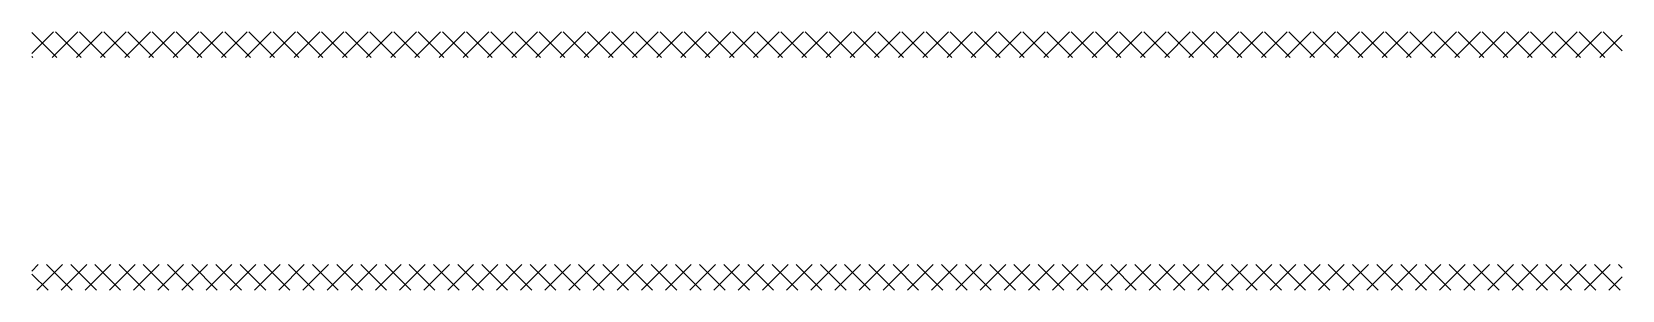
# Paper-space layout 'Layout1' of a CAD drawing. Extents: x 0.8 to 47.2, y 20.9 to 28.4.
import ezdxf

# ---------------------------------------------------------------- set-up
doc = ezdxf.new("R2010")
doc.units = 0
doc.header["$LTSCALE"] = 3
doc.layers.get('0').update_dxf_attribs({"linetype": 'CONTINUOUS'})

# ---------------------------------------------------------------- blocks, each defined once
blk = doc.blocks.new('*X')
at = {"color": 0}
for p, q in [((0.75, 20.549), (1.389, 21.188)), ((1.483, 20.438), (0.75, 21.17)), ((1.346, 20.438), (2.096, 21.188)), ((2.19, 20.438), (1.44, 21.188)), ((2.053, 20.438), (2.803, 21.188)), ((2.897, 20.438), (2.147, 21.188)), ((2.76, 20.438), (3.51, 21.188)), ((3.604, 20.438), (2.854, 21.188)), ((3.467, 20.438), (4.217, 21.188)), ((4.311, 20.438), (3.561, 21.188)), ((4.174, 20.438), (4.924, 21.188)), ((5.018, 20.438), (4.268, 21.188)), ((4.881, 20.438), (5.631, 21.188)), ((5.725, 20.438), (4.975, 21.188)), ((5.588, 20.438), (6.338, 21.188)), ((6.433, 20.438), (5.683, 21.188)), ((6.295, 20.438), (7.045, 21.188)), ((7.14, 20.438), (6.39, 21.188)), ((7.002, 20.438), (7.752, 21.188)), ((7.847, 20.438), (7.097, 21.188)), ((7.71, 20.438), (8.46, 21.188)), ((8.554, 20.438), (7.804, 21.188)), ((8.417, 20.438), (9.167, 21.188)), ((9.261, 20.438), (8.511, 21.188)), ((9.124, 20.438), (9.874, 21.188)), ((9.968, 20.438), (9.218, 21.188)), ((9.831, 20.438), (10.581, 21.188)), ((10.675, 20.438), (9.925, 21.188)), ((10.538, 20.438), (11.288, 21.188)), ((11.382, 20.438), (10.632, 21.188)), ((11.245, 20.438), (11.995, 21.188)), ((12.089, 20.438), (11.339, 21.188)), ((11.952, 20.438), (12.702, 21.188)), ((12.797, 20.438), (12.047, 21.188)), ((12.659, 20.438), (13.409, 21.188)), ((13.504, 20.438), (12.754, 21.188)), ((13.366, 20.438), (14.116, 21.188)), ((14.211, 20.438), (13.461, 21.188)), ((14.074, 20.438), (14.824, 21.188)), ((14.918, 20.438), (14.168, 21.188)), ((14.781, 20.438), (15.531, 21.188)), ((15.625, 20.438), (14.875, 21.188)), ((15.488, 20.438), (16.238, 21.188)), ((16.332, 20.438), (15.582, 21.188)), ((16.195, 20.438), (16.945, 21.188)), ((17.039, 20.438), (16.289, 21.188)), ((16.902, 20.438), (17.652, 21.188)), ((17.746, 20.438), (16.996, 21.188)), ((17.609, 20.438), (18.359, 21.188)), ((18.453, 20.438), (17.703, 21.188)), ((18.316, 20.438), (19.066, 21.188)), ((19.16, 20.438), (18.41, 21.188)), ((19.023, 20.438), (19.773, 21.188)), ((19.868, 20.438), (19.118, 21.188)), ((19.73, 20.438), (20.48, 21.188)), ((20.575, 20.438), (19.825, 21.188)), ((20.438, 20.438), (21.188, 21.188)), ((21.282, 20.438), (20.532, 21.188)), ((21.145, 20.438), (21.895, 21.188)), ((21.989, 20.438), (21.239, 21.188)), ((21.852, 20.438), (22.602, 21.188)), ((22.696, 20.438), (21.946, 21.188)), ((22.559, 20.438), (23.309, 21.188)), ((23.403, 20.438), (22.653, 21.188)), ((23.266, 20.438), (24.016, 21.188)), ((24.11, 20.438), (23.36, 21.188)), ((23.973, 20.438), (24.723, 21.188)), ((24.817, 20.438), (24.067, 21.188)), ((24.68, 20.438), (25.43, 21.188)), ((25.524, 20.438), (24.774, 21.188)), ((25.387, 20.438), (26.137, 21.188)), ((26.232, 20.438), (25.482, 21.188)), ((26.094, 20.438), (26.844, 21.188)), ((26.939, 20.438), (26.189, 21.188)), ((26.801, 20.438), (27.551, 21.188)), ((27.646, 20.438), (26.896, 21.188)), ((27.509, 20.438), (28.259, 21.188)), ((28.353, 20.438), (27.603, 21.188)), ((28.216, 20.438), (28.966, 21.188)), ((29.06, 20.438), (28.31, 21.188)), ((28.923, 20.438), (29.673, 21.188)), ((29.767, 20.438), (29.017, 21.188)), ((29.63, 20.438), (30.38, 21.188)), ((30.474, 20.438), (29.724, 21.188)), ((30.337, 20.438), (31.087, 21.188)), ((31.181, 20.438), (30.431, 21.188)), ((31.044, 20.438), (31.794, 21.188)), ((31.888, 20.438), (31.138, 21.188)), ((31.751, 20.438), (32.501, 21.188)), ((32.596, 20.438), (31.846, 21.188)), ((32.458, 20.438), (33.208, 21.188)), ((33.303, 20.438), (32.553, 21.188)), ((33.165, 20.438), (33.915, 21.188)), ((34.01, 20.438), (33.26, 21.188)), ((33.873, 20.438), (34.623, 21.188)), ((34.717, 20.438), (33.967, 21.188)), ((34.58, 20.438), (35.33, 21.188)), ((35.424, 20.438), (34.674, 21.188)), ((35.287, 20.438), (36.037, 21.188)), ((36.131, 20.438), (35.381, 21.188)), ((35.994, 20.438), (36.744, 21.188)), ((36.838, 20.438), (36.088, 21.188)), ((36.701, 20.438), (37.451, 21.188)), ((37.545, 20.438), (36.795, 21.188)), ((37.408, 20.438), (38.158, 21.188)), ((38.252, 20.438), (37.502, 21.188)), ((38.115, 20.438), (38.865, 21.188)), ((38.959, 20.438), (38.209, 21.188)), ((38.822, 20.438), (39.572, 21.188)), ((39.667, 20.438), (38.917, 21.188)), ((39.529, 20.438), (40.279, 21.188)), ((40.374, 20.438), (39.624, 21.188)), ((40.236, 20.438), (40.986, 21.188)), ((41.081, 20.438), (40.331, 21.188)), ((40.944, 20.438), (41.694, 21.188)), ((41.788, 20.438), (41.038, 21.188)), ((41.651, 20.438), (42.401, 21.188)), ((42.495, 20.438), (41.745, 21.188)), ((42.358, 20.438), (43.108, 21.188)), ((43.202, 20.438), (42.452, 21.188)), ((43.065, 20.438), (43.815, 21.188)), ((43.909, 20.438), (43.159, 21.188)), ((43.772, 20.438), (44.522, 21.188)), ((44.616, 20.438), (43.866, 21.188)), ((44.479, 20.438), (45.229, 21.188)), ((45.323, 20.438), (44.573, 21.188)), ((45.186, 20.438), (45.936, 21.188)), ((46.031, 20.438), (45.281, 21.188)), ((45.893, 20.438), (46.643, 21.188)), ((46.738, 20.438), (45.988, 21.188)), ((46.6, 20.438), (47.25, 21.087)), ((47.25, 20.632), (46.695, 21.188)), ((0.776, 20.438), (0.75, 20.463)), ((0.75, 14.185), (0.94, 14.375)), ((1.224, 13.625), (0.75, 14.099)), ((0.897, 13.625), (1.647, 14.375)), ((1.931, 13.625), (1.181, 14.375)), ((1.604, 13.625), (2.354, 14.375)), ((2.638, 13.625), (1.888, 14.375)), ((2.311, 13.625), (3.061, 14.375)), ((3.346, 13.625), (2.596, 14.375)), ((3.018, 13.625), (3.768, 14.375)), ((4.053, 13.625), (3.303, 14.375)), ((3.726, 13.625), (4.476, 14.375)), ((4.76, 13.625), (4.01, 14.375)), ((4.433, 13.625), (5.183, 14.375)), ((5.467, 13.625), (4.717, 14.375)), ((5.14, 13.625), (5.89, 14.375)), ((6.174, 13.625), (5.424, 14.375)), ((5.847, 13.625), (6.597, 14.375)), ((6.881, 13.625), (6.131, 14.375)), ((6.554, 13.625), (7.304, 14.375)), ((7.588, 13.625), (6.838, 14.375)), ((7.261, 13.625), (8.011, 14.375)), ((8.295, 13.625), (7.545, 14.375)), ((7.968, 13.625), (8.718, 14.375)), ((9.002, 13.625), (8.252, 14.375)), ((8.675, 13.625), (9.425, 14.375)), ((9.71, 13.625), (8.96, 14.375)), ((9.382, 13.625), (10.132, 14.375)), ((10.417, 13.625), (9.667, 14.375)), ((10.089, 13.625), (10.839, 14.375)), ((11.124, 13.625), (10.374, 14.375)), ((10.797, 13.625), (11.547, 14.375)), ((11.831, 13.625), (11.081, 14.375)), ((11.504, 13.625), (12.254, 14.375)), ((12.538, 13.625), (11.788, 14.375)), ((12.211, 13.625), (12.961, 14.375)), ((13.245, 13.625), (12.495, 14.375)), ((12.918, 13.625), (13.668, 14.375)), ((13.952, 13.625), (13.202, 14.375)), ((13.625, 13.625), (14.375, 14.375)), ((14.659, 13.625), (13.909, 14.375)), ((14.332, 13.625), (15.082, 14.375)), ((15.366, 13.625), (14.616, 14.375)), ((15.039, 13.625), (15.789, 14.375)), ((16.073, 13.625), (15.323, 14.375)), ((15.746, 13.625), (16.496, 14.375)), ((16.781, 13.625), (16.031, 14.375)), ((16.453, 13.625), (17.203, 14.375)), ((17.488, 13.625), (16.738, 14.375)), ((17.161, 13.625), (17.911, 14.375)), ((18.195, 13.625), (17.445, 14.375)), ((17.868, 13.625), (18.618, 14.375)), ((18.902, 13.625), (18.152, 14.375)), ((18.575, 13.625), (19.325, 14.375)), ((19.609, 13.625), (18.859, 14.375)), ((19.282, 13.625), (20.032, 14.375)), ((20.316, 13.625), (19.566, 14.375)), ((19.989, 13.625), (20.739, 14.375)), ((21.023, 13.625), (20.273, 14.375)), ((20.696, 13.625), (21.446, 14.375)), ((21.73, 13.625), (20.98, 14.375)), ((21.403, 13.625), (22.153, 14.375)), ((22.437, 13.625), (21.687, 14.375)), ((22.11, 13.625), (22.86, 14.375)), ((23.145, 13.625), (22.395, 14.375)), ((22.817, 13.625), (23.567, 14.375)), ((23.852, 13.625), (23.102, 14.375)), ((23.524, 13.625), (24.274, 14.375)), ((24.559, 13.625), (23.809, 14.375)), ((24.232, 13.625), (24.982, 14.375)), ((25.266, 13.625), (24.516, 14.375)), ((24.939, 13.625), (25.689, 14.375)), ((25.973, 13.625), (25.223, 14.375)), ((25.646, 13.625), (26.396, 14.375)), ((26.68, 13.625), (25.93, 14.375)), ((26.353, 13.625), (27.103, 14.375)), ((27.387, 13.625), (26.637, 14.375)), ((27.06, 13.625), (27.81, 14.375)), ((28.094, 13.625), (27.344, 14.375)), ((27.767, 13.625), (28.517, 14.375)), ((28.801, 13.625), (28.051, 14.375)), ((28.474, 13.625), (29.224, 14.375)), ((29.509, 13.625), (28.759, 14.375)), ((29.181, 13.625), (29.931, 14.375)), ((30.216, 13.625), (29.466, 14.375)), ((29.888, 13.625), (30.638, 14.375)), ((30.923, 13.625), (30.173, 14.375)), ((30.596, 13.625), (31.346, 14.375)), ((31.63, 13.625), (30.88, 14.375)), ((31.303, 13.625), (32.053, 14.375)), ((32.337, 13.625), (31.587, 14.375)), ((32.01, 13.625), (32.76, 14.375)), ((33.044, 13.625), (32.294, 14.375)), ((32.717, 13.625), (33.467, 14.375)), ((33.751, 13.625), (33.001, 14.375)), ((33.424, 13.625), (34.174, 14.375)), ((34.458, 13.625), (33.708, 14.375)), ((34.131, 13.625), (34.881, 14.375)), ((35.165, 13.625), (34.415, 14.375)), ((34.838, 13.625), (35.588, 14.375)), ((35.872, 13.625), (35.122, 14.375)), ((35.545, 13.625), (36.295, 14.375)), ((36.58, 13.625), (35.83, 14.375)), ((36.252, 13.625), (37.002, 14.375)), ((37.287, 13.625), (36.537, 14.375)), ((36.96, 13.625), (37.71, 14.375)), ((37.994, 13.625), (37.244, 14.375)), ((37.667, 13.625), (38.417, 14.375)), ((38.701, 13.625), (37.951, 14.375)), ((38.374, 13.625), (39.124, 14.375)), ((39.408, 13.625), (38.658, 14.375)), ((39.081, 13.625), (39.831, 14.375)), ((40.115, 13.625), (39.365, 14.375)), ((39.788, 13.625), (40.538, 14.375)), ((40.822, 13.625), (40.072, 14.375)), ((40.495, 13.625), (41.245, 14.375)), ((41.529, 13.625), (40.779, 14.375)), ((41.202, 13.625), (41.952, 14.375)), ((42.236, 13.625), (41.486, 14.375)), ((41.909, 13.625), (42.659, 14.375)), ((42.944, 13.625), (42.194, 14.375)), ((42.616, 13.625), (43.366, 14.375)), ((43.651, 13.625), (42.901, 14.375)), ((43.323, 13.625), (44.073, 14.375)), ((44.358, 13.625), (43.608, 14.375)), ((44.031, 13.625), (44.781, 14.375)), ((45.065, 13.625), (44.315, 14.375)), ((44.738, 13.625), (45.488, 14.375)), ((45.772, 13.625), (45.022, 14.375)), ((45.445, 13.625), (46.195, 14.375)), ((46.479, 13.625), (45.729, 14.375)), ((46.152, 13.625), (46.902, 14.375)), ((47.186, 13.625), (46.436, 14.375)), ((46.859, 13.625), (47.25, 14.016)), ((47.25, 14.268), (47.143, 14.375))]:
    blk.add_line(p, q, dxfattribs=at)

psp = doc.layouts.get("Layout1")

# ---------------------------------------------------------------- block references
at = {"color": 0}
psp.add_blockref('*X', (0, 7.25), dxfattribs=at)

doc.saveas('drawing.dxf')
